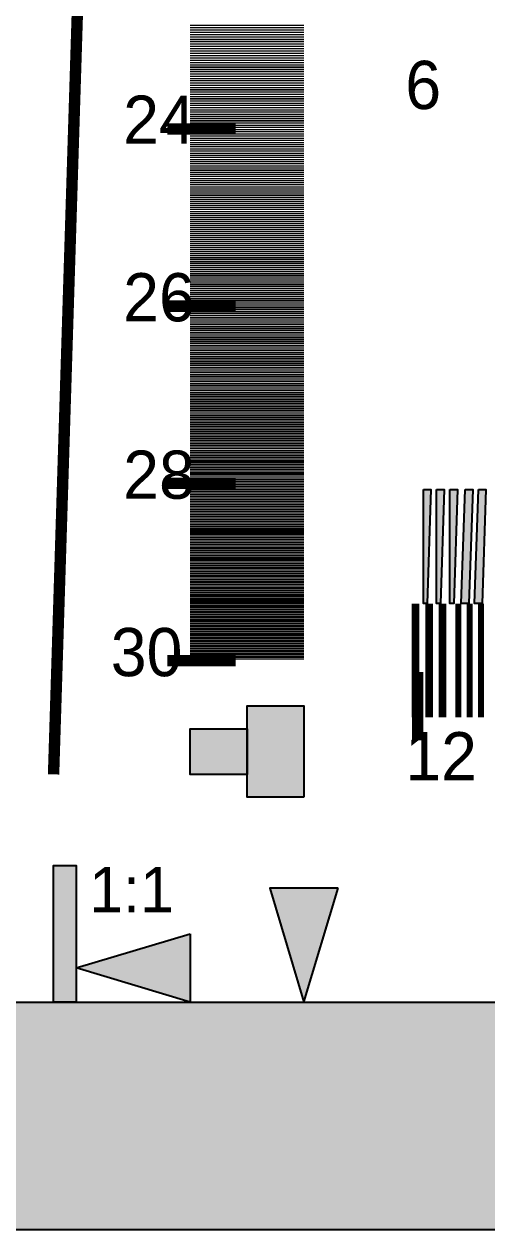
# Model space of a CAD drawing. Header units: millimetres. Extents: x 0 to 420, y 0 to 297.
# Drawn here: x 115.3 to 165.7, y 0 to 131 of the extents above; entities that cross this region are included whole.
import ezdxf

# ---------------------------------------------------------------- set-up
doc = ezdxf.new("R2010")
doc.units = ezdxf.units.MM
for name, color, linetype in [('FRAME', 7, 'Continuous'), ('GLUE', 1, 'Continuous'), ('LABELS', 7, 'Continuous'), ('PERIPHERY', 7, 'Continuous')]:
    doc.layers.add(name, color=color, linetype=linetype)

msp = doc.modelspace()

# ---------------------------------------------------------------- hatches: boundary and pattern name
at = {"layer": 'FRAME', "true_color": 0x000000}
h = msp.add_hatch(color=7, dxfattribs=at)
h.dxf.hatch_style = 1
h.paths.add_polyline_path([(145.75, 47.03), (139.57, 47.03), (139.57, 56.93), (145.75, 56.93), (145.75, 47.03)])
h = msp.add_hatch(color=7, dxfattribs=at)
h.dxf.hatch_style = 1
h.paths.add_polyline_path([(139.57, 49.5), (133.38, 49.5), (133.38, 54.45), (139.57, 54.45), (139.57, 49.5)])
h = msp.add_hatch(color=7, dxfattribs=at)
h.dxf.hatch_style = 1
h.paths.add_polyline_path([(121, 24.75), (118.53, 24.75), (118.53, 39.6), (121, 39.6), (121, 24.75)])
h = msp.add_hatch(color=7, dxfattribs=at)
h.dxf.hatch_style = 1
h.paths.add_polyline_path([(149.47, 37.12), (142.04, 37.12), (145.75, 24.75), (149.47, 37.12)])
h = msp.add_hatch(color=7, dxfattribs=at)
h.dxf.hatch_style = 1
h.paths.add_polyline_path([(133.38, 32.17), (133.38, 24.75), (121, 28.46), (133.38, 32.17)])
h = msp.add_hatch(color=7, dxfattribs=at)
h.dxf.hatch_style = 1
h.paths.add_polyline_path([(0, 24.75), (250.75, 24.75), (250.75, 0), (0, 0), (0, 24.75)])
at = {"layer": 'PERIPHERY', "true_color": 0x000000}
h = msp.add_hatch(color=7, dxfattribs=at)
h.dxf.hatch_style = 1
h.paths.add_polyline_path([(158.75, 80.44), (159.57, 80.44), (159.16, 68.06), (158.75, 68.06), (158.75, 80.44)])
h = msp.add_hatch(color=7, dxfattribs=at)
h.dxf.hatch_style = 1
h.paths.add_polyline_path([(160.19, 80.44), (161.02, 80.44), (160.6, 68.06), (160.19, 68.06), (160.19, 80.44)])
h = msp.add_hatch(color=7, dxfattribs=at)
h.dxf.hatch_style = 1
h.paths.add_polyline_path([(161.63, 80.44), (162.46, 80.44), (162.05, 68.06), (161.63, 68.06), (161.63, 80.44)])
h = msp.add_hatch(color=7, dxfattribs=at)
h.dxf.hatch_style = 1
h.paths.add_polyline_path([(163.28, 80.44), (164.11, 80.44), (163.7, 68.06), (162.87, 68.06), (163.28, 80.44)])
h = msp.add_hatch(color=7, dxfattribs=at)
h.dxf.hatch_style = 1
h.paths.add_polyline_path([(164.73, 80.44), (165.55, 80.44), (165.14, 68.06), (164.32, 68.06), (164.73, 80.44)])

# ---------------------------------------------------------------- linework, layer by layer
at = {"layer": 'FRAME', "color": 250}
for points in [[(145.75, 47.03), (139.57, 47.03), (139.57, 56.93), (145.75, 56.93), (145.75, 47.03)], [(139.57, 49.5), (133.38, 49.5), (133.38, 54.45), (139.57, 54.45), (139.57, 49.5)], [(121, 24.75), (118.53, 24.75), (118.53, 39.6), (121, 39.6), (121, 24.75)], [(149.47, 37.12), (142.04, 37.12), (145.75, 24.75), (149.47, 37.12)], [(133.38, 32.17), (133.38, 24.75), (121, 28.46), (133.38, 32.17)], [(0, 24.75), (250.75, 24.75), (250.75, 0), (0, 0), (0, 24.75)]]:
    msp.add_lwpolyline(points, close=True, dxfattribs=at)
at = {"layer": 'FRAME', "color": 250, "true_color": 0x000000}
for points in [[(145.75, 47.03), (145.75, 56.93), (139.57, 56.93)], [(139.57, 56.93), (139.57, 47.03), (145.75, 47.03)], [(139.57, 49.5), (139.57, 54.45), (133.38, 54.45)], [(133.38, 54.45), (133.38, 49.5), (139.57, 49.5)], [(121, 24.75), (121, 39.6), (118.53, 39.6)], [(118.53, 39.6), (118.53, 24.75), (121, 24.75)], [(149.47, 37.12), (142.04, 37.12), (145.75, 24.75)], [(121, 28.46), (133.38, 24.75), (133.38, 32.17)], [(0, 24.75), (0, 0), (250.75, 0)], [(250.75, 0), (250.75, 24.75), (0, 24.75)]]:
    msp.add_solid(points, dxfattribs=at)
at = {"layer": 'GLUE', "color": 1, "lineweight": 18}
msp.add_lwpolyline([(0, 0), (420, 0), (420, 297), (0, 297), (0, 0)], dxfattribs=at)
at = {"layer": 'PERIPHERY', "color": 250, "lineweight": 35}
for points, const_width in [([(124.72, 247.5), (118.53, 49.5)], 1.24), ([(145.75, 130.9), (133.38, 130.9)], 0.15), ([(145.75, 130.64), (133.38, 130.64)], 0.15), ([(145.75, 130.39), (133.38, 130.39)], 0.15), ([(145.75, 130.13), (133.38, 130.13)], 0.15), ([(145.75, 129.87), (133.38, 129.87)], 0.15), ([(145.75, 129.62), (133.38, 129.62)], 0.15), ([(145.75, 129.36), (133.38, 129.36)], 0.15), ([(145.75, 129.11), (133.38, 129.11)], 0.15), ([(145.75, 128.86), (133.38, 128.86)], 0.15), ([(145.75, 128.6), (133.38, 128.6)], 0.15), ([(145.75, 128.35), (133.38, 128.35)], 0.15), ([(145.75, 128.1), (133.38, 128.1)], 0.15), ([(145.75, 127.85), (133.38, 127.85)], 0.15), ([(145.75, 127.59), (133.38, 127.59)], 0.15), ([(145.75, 127.34), (133.38, 127.34)], 0.15), ([(145.75, 127.09), (133.38, 127.09)], 0.15), ([(145.75, 126.84), (133.38, 126.84)], 0.15), ([(145.75, 126.6), (133.38, 126.6)], 0.15), ([(145.75, 126.35), (133.38, 126.35)], 0.15), ([(145.75, 126.1), (133.38, 126.1)], 0.15), ([(145.75, 125.85), (133.38, 125.85)], 0.15), ([(145.75, 125.6), (133.38, 125.6)], 0.15), ([(145.75, 125.36), (133.38, 125.36)], 0.15), ([(145.75, 125.11), (133.38, 125.11)], 0.15), ([(145.75, 124.87), (133.38, 124.87)], 0.15), ([(145.75, 124.62), (133.38, 124.62)], 0.15), ([(145.75, 124.37), (133.38, 124.37)], 0.15), ([(145.75, 124.13), (133.38, 124.13)], 0.15), ([(145.75, 123.89), (133.38, 123.89)], 0.15), ([(145.75, 123.64), (133.38, 123.64)], 0.15), ([(145.75, 123.4), (133.38, 123.4)], 0.15), ([(145.75, 123.16), (133.38, 123.16)], 0.15), ([(145.75, 122.91), (133.38, 122.91)], 0.15), ([(145.75, 122.67), (133.38, 122.67)], 0.15), ([(145.75, 122.43), (133.38, 122.43)], 0.15), ([(145.75, 122.19), (133.38, 122.19)], 0.15), ([(145.75, 121.95), (133.38, 121.95)], 0.15), ([(145.75, 121.71), (133.38, 121.71)], 0.15), ([(145.75, 121.47), (133.38, 121.47)], 0.15), ([(145.75, 121.23), (133.38, 121.23)], 0.15), ([(145.75, 120.99), (133.38, 120.99)], 0.15), ([(145.75, 120.76), (133.38, 120.76)], 0.15), ([(145.75, 120.52), (133.38, 120.52)], 0.15), ([(138.33, 119.63), (130.9, 119.63)], 1.24), ([(145.75, 120.28), (133.38, 120.28)], 0.15), ([(145.75, 120.04), (133.38, 120.04)], 0.15), ([(145.75, 119.81), (133.38, 119.81)], 0.15), ([(145.75, 119.57), (133.38, 119.57)], 0.15), ([(145.75, 119.33), (133.38, 119.33)], 0.15), ([(145.75, 119.1), (133.38, 119.1)], 0.15), ([(145.75, 118.86), (133.38, 118.86)], 0.15), ([(145.75, 118.63), (133.38, 118.63)], 0.15), ([(145.75, 118.4), (133.38, 118.4)], 0.15), ([(145.75, 118.16), (133.38, 118.16)], 0.15), ([(145.75, 117.93), (133.38, 117.93)], 0.15), ([(145.75, 117.7), (133.38, 117.7)], 0.15), ([(145.75, 117.46), (133.38, 117.46)], 0.15), ([(145.75, 117.23), (133.38, 117.23)], 0.15), ([(145.75, 117), (133.38, 117)], 0.15), ([(145.75, 116.77), (133.38, 116.77)], 0.15), ([(145.75, 116.54), (133.38, 116.54)], 0.15), ([(145.75, 116.31), (133.38, 116.31)], 0.15), ([(145.75, 116.08), (133.38, 116.08)], 0.15), ([(145.75, 115.85), (133.38, 115.85)], 0.15), ([(145.75, 115.62), (133.38, 115.62)], 0.15), ([(145.75, 115.39), (133.38, 115.39)], 0.15), ([(145.75, 115.16), (133.38, 115.16)], 0.15), ([(145.75, 114.93), (133.38, 114.93)], 0.15), ([(145.75, 114.7), (133.38, 114.7)], 0.15), ([(145.75, 114.48), (133.38, 114.48)], 0.15), ([(145.75, 114.25), (133.38, 114.25)], 0.15), ([(145.75, 114.02), (133.38, 114.02)], 0.15), ([(145.75, 113.8), (133.38, 113.8)], 0.15), ([(145.75, 113.57), (133.38, 113.57)], 0.15), ([(145.75, 113.34), (133.38, 113.34)], 0.15), ([(145.75, 113.12), (133.38, 113.12)], 0.15), ([(145.75, 112.89), (133.38, 112.89)], 0.15), ([(145.75, 112.67), (133.38, 112.67)], 0.15), ([(145.75, 112.44), (133.38, 112.44)], 0.15), ([(145.75, 112.22), (133.38, 112.22)], 0.15), ([(145.75, 112), (133.38, 112)], 0.15), ([(145.75, 111.77), (133.38, 111.77)], 0.15), ([(145.75, 111.55), (133.38, 111.55)], 0.15), ([(145.75, 111.33), (133.38, 111.33)], 0.15), ([(145.75, 111.11), (133.38, 111.11)], 0.15), ([(145.75, 110.89), (133.38, 110.89)], 0.15), ([(145.75, 110.66), (133.38, 110.66)], 0.15), ([(145.75, 110.44), (133.38, 110.44)], 0.15), ([(145.75, 110.22), (133.38, 110.22)], 0.15), ([(145.75, 110), (133.38, 110)], 0.15), ([(145.75, 109.78), (133.38, 109.78)], 0.15), ([(145.75, 109.56), (133.38, 109.56)], 0.15), ([(145.75, 109.34), (133.38, 109.34)], 0.15), ([(145.75, 109.12), (133.38, 109.12)], 0.15), ([(145.75, 108.9), (133.38, 108.9)], 0.15), ([(145.75, 108.69), (133.38, 108.69)], 0.15), ([(145.75, 108.47), (133.38, 108.47)], 0.15), ([(145.75, 108.25), (133.38, 108.25)], 0.15), ([(145.75, 108.03), (133.38, 108.03)], 0.15), ([(145.75, 107.82), (133.38, 107.82)], 0.15), ([(145.75, 107.6), (133.38, 107.6)], 0.15), ([(145.75, 107.38), (133.38, 107.38)], 0.15), ([(145.75, 107.17), (133.38, 107.17)], 0.15), ([(145.75, 106.95), (133.38, 106.95)], 0.15), ([(145.75, 106.73), (133.38, 106.73)], 0.15), ([(145.75, 106.52), (133.38, 106.52)], 0.15), ([(145.75, 106.31), (133.38, 106.31)], 0.15), ([(145.75, 106.09), (133.38, 106.09)], 0.15), ([(145.75, 105.88), (133.38, 105.88)], 0.15), ([(145.75, 105.66), (133.38, 105.66)], 0.15), ([(145.75, 105.45), (133.38, 105.45)], 0.15), ([(145.75, 105.23), (133.38, 105.23)], 0.15), ([(145.75, 105.02), (133.38, 105.02)], 0.15), ([(145.75, 104.81), (133.38, 104.81)], 0.15), ([(145.75, 104.6), (133.38, 104.6)], 0.15), ([(145.75, 104.39), (133.38, 104.39)], 0.15), ([(145.75, 104.17), (133.38, 104.17)], 0.15), ([(145.75, 103.96), (133.38, 103.96)], 0.15), ([(145.75, 103.75), (133.38, 103.75)], 0.15), ([(145.75, 103.54), (133.38, 103.54)], 0.15), ([(145.75, 103.33), (133.38, 103.33)], 0.15), ([(145.75, 103.12), (133.38, 103.12)], 0.15), ([(145.75, 102.91), (133.38, 102.91)], 0.15), ([(145.75, 102.7), (133.38, 102.7)], 0.15), ([(145.75, 102.49), (133.38, 102.49)], 0.15), ([(145.75, 102.28), (133.38, 102.28)], 0.15), ([(138.33, 100.38), (130.9, 100.38)], 1.24), ([(145.75, 102.07), (133.38, 102.07)], 0.15), ([(145.75, 101.86), (133.38, 101.86)], 0.15), ([(145.75, 101.65), (133.38, 101.65)], 0.15), ([(145.75, 101.45), (133.38, 101.45)], 0.15), ([(145.75, 101.24), (133.38, 101.24)], 0.15), ([(145.75, 101.03), (133.38, 101.03)], 0.15), ([(145.75, 100.82), (133.38, 100.82)], 0.15), ([(145.75, 100.62), (133.38, 100.62)], 0.15), ([(145.75, 100.41), (133.38, 100.41)], 0.15), ([(145.75, 100.2), (133.38, 100.2)], 0.15), ([(145.75, 100), (133.38, 100)], 0.15), ([(145.75, 99.79), (133.38, 99.79)], 0.15), ([(145.75, 99.59), (133.38, 99.59)], 0.15), ([(145.75, 99.38), (133.38, 99.38)], 0.15), ([(145.75, 99.18), (133.38, 99.18)], 0.15), ([(145.75, 98.97), (133.38, 98.97)], 0.15), ([(145.75, 98.77), (133.38, 98.77)], 0.15), ([(145.75, 98.56), (133.38, 98.56)], 0.15), ([(145.75, 98.36), (133.38, 98.36)], 0.15), ([(145.75, 98.15), (133.38, 98.15)], 0.15), ([(145.75, 97.95), (133.38, 97.95)], 0.15), ([(145.75, 97.75), (133.38, 97.75)], 0.15), ([(145.75, 97.55), (133.38, 97.55)], 0.15), ([(145.75, 97.34), (133.38, 97.34)], 0.15), ([(145.75, 97.14), (133.38, 97.14)], 0.15), ([(145.75, 96.94), (133.38, 96.94)], 0.15), ([(145.75, 96.74), (133.38, 96.74)], 0.15), ([(145.75, 96.54), (133.38, 96.54)], 0.15), ([(145.75, 96.33), (133.38, 96.33)], 0.15), ([(145.75, 96.13), (133.38, 96.13)], 0.15), ([(145.75, 95.93), (133.38, 95.93)], 0.15), ([(145.75, 95.73), (133.38, 95.73)], 0.15), ([(145.75, 95.53), (133.38, 95.53)], 0.15), ([(145.75, 95.33), (133.38, 95.33)], 0.15), ([(145.75, 95.13), (133.38, 95.13)], 0.15), ([(145.75, 94.93), (133.38, 94.93)], 0.15), ([(145.75, 94.73), (133.38, 94.73)], 0.15), ([(145.75, 94.53), (133.38, 94.53)], 0.15), ([(145.75, 94.33), (133.38, 94.33)], 0.15), ([(145.75, 94.14), (133.38, 94.14)], 0.15), ([(145.75, 93.94), (133.38, 93.94)], 0.15), ([(145.75, 93.74), (133.38, 93.74)], 0.15), ([(145.75, 93.54), (133.38, 93.54)], 0.15), ([(145.75, 93.34), (133.38, 93.34)], 0.15), ([(145.75, 93.15), (133.38, 93.15)], 0.15), ([(145.75, 92.95), (133.38, 92.95)], 0.15), ([(145.75, 92.75), (133.38, 92.75)], 0.15), ([(145.75, 92.56), (133.38, 92.56)], 0.15), ([(145.75, 92.36), (133.38, 92.36)], 0.15), ([(145.75, 92.16), (133.38, 92.16)], 0.15), ([(145.75, 91.97), (133.38, 91.97)], 0.15), ([(145.75, 91.77), (133.38, 91.77)], 0.15), ([(145.75, 91.58), (133.38, 91.58)], 0.15), ([(145.75, 91.38), (133.38, 91.38)], 0.15), ([(145.75, 91.19), (133.38, 91.19)], 0.15), ([(145.75, 90.99), (133.38, 90.99)], 0.15), ([(145.75, 90.8), (133.38, 90.8)], 0.15), ([(145.75, 90.6), (133.38, 90.6)], 0.15), ([(145.75, 90.41), (133.38, 90.41)], 0.15), ([(145.75, 90.22), (133.38, 90.22)], 0.15), ([(145.75, 90.02), (133.38, 90.02)], 0.15), ([(145.75, 89.83), (133.38, 89.83)], 0.15), ([(145.75, 89.64), (133.38, 89.64)], 0.15), ([(145.75, 89.44), (133.38, 89.44)], 0.15), ([(145.75, 89.25), (133.38, 89.25)], 0.15), ([(145.75, 89.06), (133.38, 89.06)], 0.15), ([(145.75, 88.87), (133.38, 88.87)], 0.15), ([(145.75, 88.67), (133.38, 88.67)], 0.15), ([(145.75, 88.48), (133.38, 88.48)], 0.15), ([(145.75, 88.29), (133.38, 88.29)], 0.15), ([(145.75, 88.1), (133.38, 88.1)], 0.15), ([(145.75, 87.91), (133.38, 87.91)], 0.15), ([(145.75, 87.72), (133.38, 87.72)], 0.15), ([(145.75, 87.53), (133.38, 87.53)], 0.15), ([(145.75, 87.34), (133.38, 87.34)], 0.15), ([(145.75, 87.15), (133.38, 87.15)], 0.15), ([(145.75, 86.96), (133.38, 86.96)], 0.15), ([(145.75, 86.77), (133.38, 86.77)], 0.15), ([(145.75, 86.58), (133.38, 86.58)], 0.15), ([(145.75, 86.39), (133.38, 86.39)], 0.15), ([(145.75, 86.2), (133.38, 86.2)], 0.15), ([(145.75, 86.01), (133.38, 86.01)], 0.15), ([(145.75, 85.82), (133.38, 85.82)], 0.15), ([(145.75, 85.63), (133.38, 85.63)], 0.15), ([(145.75, 85.44), (133.38, 85.44)], 0.15), ([(145.75, 85.26), (133.38, 85.26)], 0.15), ([(145.75, 85.07), (133.38, 85.07)], 0.15), ([(145.75, 84.88), (133.38, 84.88)], 0.15), ([(145.75, 84.69), (133.38, 84.69)], 0.15), ([(145.75, 84.51), (133.38, 84.51)], 0.15), ([(145.75, 84.32), (133.38, 84.32)], 0.15), ([(145.75, 84.13), (133.38, 84.13)], 0.15), ([(145.75, 83.94), (133.38, 83.94)], 0.15), ([(145.75, 83.76), (133.38, 83.76)], 0.15), ([(145.75, 83.57), (133.38, 83.57)], 0.15), ([(145.75, 83.39), (133.38, 83.39)], 0.15), ([(145.75, 83.2), (133.38, 83.2)], 0.15), ([(145.75, 83.02), (133.38, 83.02)], 0.15), ([(145.75, 82.83), (133.38, 82.83)], 0.15), ([(145.75, 82.64), (133.38, 82.64)], 0.15), ([(138.33, 81.12), (130.9, 81.12)], 1.24), ([(145.75, 82.46), (133.38, 82.46)], 0.15), ([(145.75, 82.27), (133.38, 82.27)], 0.15), ([(145.75, 82.09), (133.38, 82.09)], 0.15), ([(145.75, 81.91), (133.38, 81.91)], 0.15), ([(145.75, 81.72), (133.38, 81.72)], 0.15), ([(145.75, 81.54), (133.38, 81.54)], 0.15), ([(145.75, 81.35), (133.38, 81.35)], 0.15), ([(145.75, 81.17), (133.38, 81.17)], 0.15), ([(145.75, 80.99), (133.38, 80.99)], 0.15), ([(145.75, 80.8), (133.38, 80.8)], 0.15), ([(145.75, 80.62), (133.38, 80.62)], 0.15), ([(145.75, 80.44), (133.38, 80.44)], 0.15), ([(145.75, 80.26), (133.38, 80.26)], 0.15), ([(145.75, 80.07), (133.38, 80.07)], 0.15), ([(145.75, 79.89), (133.38, 79.89)], 0.15), ([(145.75, 79.71), (133.38, 79.71)], 0.15), ([(145.75, 79.53), (133.38, 79.53)], 0.15), ([(145.75, 79.34), (133.38, 79.34)], 0.15), ([(145.75, 79.16), (133.38, 79.16)], 0.15), ([(145.75, 78.98), (133.38, 78.98)], 0.15), ([(145.75, 78.8), (133.38, 78.8)], 0.15), ([(145.75, 78.62), (133.38, 78.62)], 0.15), ([(145.75, 78.44), (133.38, 78.44)], 0.15), ([(145.75, 78.26), (133.38, 78.26)], 0.15), ([(145.75, 78.08), (133.38, 78.08)], 0.15), ([(145.75, 77.9), (133.38, 77.9)], 0.15), ([(145.75, 77.72), (133.38, 77.72)], 0.15), ([(145.75, 77.54), (133.38, 77.54)], 0.15), ([(145.75, 77.36), (133.38, 77.36)], 0.15), ([(145.75, 77.18), (133.38, 77.18)], 0.15), ([(145.75, 77), (133.38, 77)], 0.15), ([(145.75, 76.82), (133.38, 76.82)], 0.15), ([(145.75, 76.64), (133.38, 76.64)], 0.15), ([(145.75, 76.46), (133.38, 76.46)], 0.15), ([(145.75, 76.28), (133.38, 76.28)], 0.15), ([(145.75, 76.11), (133.38, 76.11)], 0.15), ([(145.75, 75.93), (133.38, 75.93)], 0.15), ([(145.75, 75.75), (133.38, 75.75)], 0.15), ([(145.75, 75.57), (133.38, 75.57)], 0.15), ([(145.75, 75.39), (133.38, 75.39)], 0.15), ([(145.75, 75.22), (133.38, 75.22)], 0.15), ([(145.75, 75.04), (133.38, 75.04)], 0.15), ([(145.75, 74.86), (133.38, 74.86)], 0.15), ([(145.75, 74.68), (133.38, 74.68)], 0.15), ([(145.75, 74.51), (133.38, 74.51)], 0.15), ([(145.75, 74.33), (133.38, 74.33)], 0.15), ([(145.75, 74.15), (133.38, 74.15)], 0.15), ([(145.75, 73.98), (133.38, 73.98)], 0.15), ([(145.75, 73.8), (133.38, 73.8)], 0.15), ([(145.75, 73.63), (133.38, 73.63)], 0.15), ([(145.75, 73.45), (133.38, 73.45)], 0.15), ([(145.75, 73.28), (133.38, 73.28)], 0.15), ([(145.75, 73.1), (133.38, 73.1)], 0.15), ([(145.75, 72.92), (133.38, 72.92)], 0.15), ([(145.75, 72.75), (133.38, 72.75)], 0.15), ([(145.75, 72.57), (133.38, 72.57)], 0.15), ([(145.75, 72.4), (133.38, 72.4)], 0.15), ([(145.75, 72.23), (133.38, 72.23)], 0.15), ([(145.75, 72.05), (133.38, 72.05)], 0.15), ([(145.75, 71.88), (133.38, 71.88)], 0.15), ([(145.75, 71.7), (133.38, 71.7)], 0.15), ([(145.75, 71.53), (133.38, 71.53)], 0.15), ([(145.75, 71.35), (133.38, 71.35)], 0.15), ([(145.75, 71.18), (133.38, 71.18)], 0.15), ([(145.75, 71.01), (133.38, 71.01)], 0.15), ([(145.75, 70.83), (133.38, 70.83)], 0.15), ([(145.75, 70.66), (133.38, 70.66)], 0.15), ([(145.75, 70.49), (133.38, 70.49)], 0.15), ([(145.75, 70.32), (133.38, 70.32)], 0.15), ([(145.75, 70.14), (133.38, 70.14)], 0.15), ([(145.75, 69.97), (133.38, 69.97)], 0.15), ([(145.75, 69.8), (133.38, 69.8)], 0.15), ([(145.75, 69.63), (133.38, 69.63)], 0.15), ([(145.75, 69.45), (133.38, 69.45)], 0.15), ([(145.75, 69.28), (133.38, 69.28)], 0.15), ([(145.75, 69.11), (133.38, 69.11)], 0.15), ([(145.75, 68.94), (133.38, 68.94)], 0.15), ([(145.75, 68.77), (133.38, 68.77)], 0.15), ([(145.75, 68.6), (133.38, 68.6)], 0.15), ([(145.75, 68.43), (133.38, 68.43)], 0.15), ([(145.75, 68.25), (133.38, 68.25)], 0.15), ([(145.75, 68.08), (133.38, 68.08)], 0.15), ([(157.89, 68.06), (157.89, 55.69)], 0.825), ([(159.37, 68.06), (159.37, 55.69)], 0.825), ([(160.84, 68.06), (160.84, 55.69)], 0.825), ([(162.56, 68.06), (162.56, 55.69)], 0.664), ([(163.79, 68.06), (163.79, 55.69)], 0.664), ([(165.02, 68.06), (165.02, 55.69)], 0.664), ([(145.75, 67.91), (133.38, 67.91)], 0.15), ([(145.75, 67.74), (133.38, 67.74)], 0.15), ([(145.75, 67.57), (133.38, 67.57)], 0.15), ([(145.75, 67.4), (133.38, 67.4)], 0.15), ([(145.75, 67.23), (133.38, 67.23)], 0.15), ([(145.75, 67.06), (133.38, 67.06)], 0.15), ([(145.75, 66.89), (133.38, 66.89)], 0.15), ([(145.75, 66.72), (133.38, 66.72)], 0.15), ([(145.75, 66.56), (133.38, 66.56)], 0.15), ([(145.75, 66.39), (133.38, 66.39)], 0.15), ([(145.75, 66.22), (133.38, 66.22)], 0.15), ([(145.75, 66.05), (133.38, 66.05)], 0.15), ([(145.75, 65.88), (133.38, 65.88)], 0.15), ([(145.75, 65.71), (133.38, 65.71)], 0.15), ([(145.75, 65.54), (133.38, 65.54)], 0.15), ([(145.75, 65.37), (133.38, 65.37)], 0.15), ([(145.75, 65.21), (133.38, 65.21)], 0.15), ([(145.75, 65.04), (133.38, 65.04)], 0.15), ([(145.75, 64.87), (133.38, 64.87)], 0.15), ([(145.75, 64.7), (133.38, 64.7)], 0.15), ([(145.75, 64.54), (133.38, 64.54)], 0.15), ([(145.75, 64.37), (133.38, 64.37)], 0.15), ([(145.75, 64.2), (133.38, 64.2)], 0.15), ([(145.75, 64.03), (133.38, 64.03)], 0.15), ([(145.75, 63.87), (133.38, 63.87)], 0.15), ([(145.75, 63.7), (133.38, 63.7)], 0.15), ([(145.75, 63.53), (133.38, 63.53)], 0.15), ([(145.75, 63.37), (133.38, 63.37)], 0.15), ([(145.75, 63.2), (133.38, 63.2)], 0.15), ([(145.75, 63.03), (133.38, 63.03)], 0.15), ([(145.75, 62.87), (133.38, 62.87)], 0.15), ([(138.33, 61.87), (130.9, 61.87)], 1.24), ([(145.75, 62.7), (133.38, 62.7)], 0.15), ([(145.75, 62.54), (133.38, 62.54)], 0.15), ([(145.75, 62.37), (133.38, 62.37)], 0.15), ([(145.75, 62.21), (133.38, 62.21)], 0.15), ([(145.75, 62.04), (133.38, 62.04)], 0.15), ([(158.13, 60.64), (158.13, 53.21)], 1.24)]:
    msp.add_lwpolyline(points, dxfattribs=dict(at, const_width=const_width))
at = {"layer": 'PERIPHERY', "color": 250}
for points in [[(158.75, 80.44), (159.57, 80.44), (159.16, 68.06), (158.75, 68.06), (158.75, 80.44)], [(160.19, 80.44), (161.02, 80.44), (160.6, 68.06), (160.19, 68.06), (160.19, 80.44)], [(161.63, 80.44), (162.46, 80.44), (162.05, 68.06), (161.63, 68.06), (161.63, 80.44)], [(163.28, 80.44), (164.11, 80.44), (163.7, 68.06), (162.87, 68.06), (163.28, 80.44)], [(164.73, 80.44), (165.55, 80.44), (165.14, 68.06), (164.32, 68.06), (164.73, 80.44)]]:
    msp.add_lwpolyline(points, close=True, dxfattribs=at)
at = {"layer": 'PERIPHERY', "color": 250, "true_color": 0x000000}
for points in [[(158.75, 80.44), (158.75, 68.06), (159.16, 68.06)], [(159.16, 68.06), (159.57, 80.44), (158.75, 80.44)], [(160.19, 80.44), (160.19, 68.06), (160.6, 68.06)], [(160.6, 68.06), (161.02, 80.44), (160.19, 80.44)], [(161.63, 80.44), (161.63, 68.06), (162.05, 68.06)], [(162.05, 68.06), (162.46, 80.44), (161.63, 80.44)], [(163.28, 80.44), (162.87, 68.06), (163.7, 68.06)], [(163.7, 68.06), (164.11, 80.44), (163.28, 80.44)], [(164.73, 80.44), (164.32, 68.06), (165.14, 68.06)], [(165.14, 68.06), (165.55, 80.44), (164.73, 80.44)]]:
    msp.add_solid(points, dxfattribs=at)

# ---------------------------------------------------------------- texts
at = {"layer": 'LABELS', "color": 250}
for s, height, p in [('6', 5.24, (156.78, 121.8)), ('24', 5.239, (126.1, 118.02)), ('26', 5.239, (126.1, 98.73)), ('28', 5.239, (126.1, 79.45)), ('30', 5.239, (124.75, 60.17)), ('12', 5.239, (156.78, 48.85)), ('1:1', 4.95, (122.41, 34.5))]:
    msp.add_text(s, height=height, dxfattribs=at).set_placement(p)

doc.saveas('drawing.dxf')
